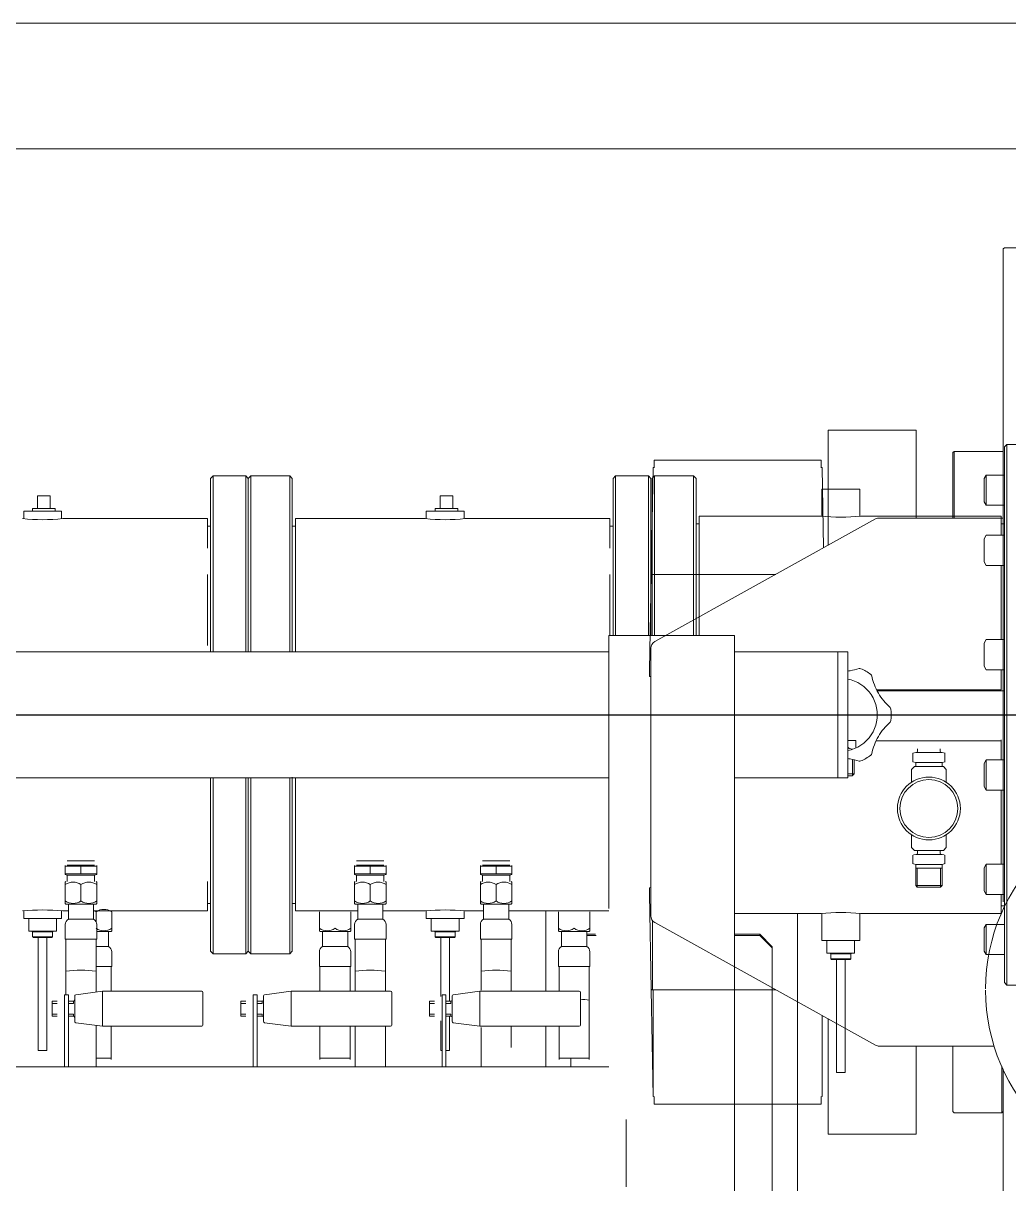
# Model space of a CAD drawing. Extents: x -681219 to -550379, y -242630 to -158199.
# Drawn here: x -643657 to -642873, y -217790 to -216867 of the extents above; entities that cross this region are included whole.
import ezdxf
from ezdxf.lldxf.tags import DXFTag

# ---------------------------------------------------------------- set-up
doc = ezdxf.new("R2010")
doc.units = 0
doc.header["$LTSCALE"] = 1000
doc.layers.get('0').update_dxf_attribs({"linetype": 'CONTINUOUS'})
doc.layers.add('center', color=253, linetype='CENTER2')
doc.layers.add('famsun', color=7, linetype='CONTINUOUS', lineweight=0)
tags = doc.linetypes.add('CENTER2', pattern=[28.575, 19.05, -3.175, 3.175, -3.175]).pattern_tags.tags
tags[10:11] = [DXFTag(74, 4), DXFTag(75, 0), DXFTag(340, '0'), DXFTag(46, 0.0), DXFTag(50, 0.0), DXFTag(44, 0.0), DXFTag(45, 0.0)]
tags[8:9] = [DXFTag(74, 4), DXFTag(75, 0), DXFTag(340, '0'), DXFTag(46, 0.0), DXFTag(50, 0.0), DXFTag(44, 0.0), DXFTag(45, 0.0)]
tags[6:7] = [DXFTag(74, 4), DXFTag(75, 0), DXFTag(340, '0'), DXFTag(46, 0.0), DXFTag(50, 0.0), DXFTag(44, 0.0), DXFTag(45, 0.0)]
tags[4:5] = [DXFTag(74, 4), DXFTag(75, 0), DXFTag(340, '0'), DXFTag(46, 0.0), DXFTag(50, 0.0), DXFTag(44, 0.0), DXFTag(45, 0.0)]

# ---------------------------------------------------------------- blocks, each defined once
blk = doc.blocks.new('*U45')
at = {"color": 0, "linetype": 'ByBlock', "lineweight": -2}
for p, q in [((1864.14, 153.9), (1864.14, 463.33)), ((1894.14, 185.39), (1894.14, 450.05)), ((1914.14, 439.26), (1914.14, 158)), ((1778.14, 375.4), (1778.14, 321.91)), ((1764.14, 280), (788.14, 280)), ((1331.64, 280), (1331.64, 225.93)), ((1334.64, 280), (1334.64, 225.93)), ((1356.64, 247.01), (1356.64, 280.06)), ((1481.64, 280), (1481.64, 225.93)), ((1484.64, 280), (1484.64, 225.93)), ((1562.64, 280.06), (1562.64, 247.69)), ((1586.64, 247.69), (1586.64, 280.06)), ((1631.64, 280), (1631.64, 225.93)), ((1634.64, 280), (1634.64, 225.93)), ((1662.64, 280.06), (1662.64, 248.61)), ((1714.14, 280), (1714.14, 247.71)), ((1734.14, 280), (1734.14, 273.09)), ((1945.14, 284.5), (1952.14, 284.5)), ((1945.14, 284.5), (1945.14, 194.5)), ((1952.14, 194.5), (1952.14, 284.5)), ((1356.64, 273.09), (1368.64, 273.09)), ((1368.64, 247.7), (1368.64, 274.1)), ((1534.64, 274.1), (1534.64, 247.7)), ((1534.64, 273.09), (1558.64, 273.09)), ((1558.64, 247.7), (1558.64, 274.1)), ((1724.64, 274.1), (1724.64, 247.7)), ((1724.64, 273.09), (1748.64, 273.09)), ((1748.64, 225.69), (1748.64, 274.1)), ((1310.64, 267), (1317.64, 267)), ((1310.64, 267), (1310.64, 177)), ((1317.64, 177), (1317.64, 267)), ((1630.64, 267), (1631.64, 267)), ((1630.64, 267), (1630.64, 243.38)), ((1634.64, 267), (1637.64, 267)), ((1637.64, 239.71), (1637.64, 267)), ((1686.64, 247.69), (1686.64, 264.63)), ((1339.64, 243.84), (1339.64, 223.59)), ((1361.64, 247.71), (1340.51, 244.83)), ((1361.64, 247.71), (1361.64, 219.71)), ((1440.64, 247.71), (1361.64, 247.71)), ((1441.64, 220.71), (1441.64, 246.71)), ((1489.64, 243.84), (1489.64, 223.59)), ((1511.64, 247.71), (1490.51, 244.83)), ((1511.64, 247.71), (1511.64, 219.71)), ((1590.64, 247.71), (1511.64, 247.71)), ((1591.64, 220.71), (1591.64, 246.71)), ((1639.64, 243.84), (1639.64, 223.59)), ((1661.64, 247.71), (1640.51, 244.83)), ((1661.64, 247.71), (1661.64, 219.71)), ((1740.64, 247.71), (1661.64, 247.71)), ((1741.64, 220.71), (1741.64, 246.71)), ((1321.64, 239.71), (1321.64, 227.71)), ((1325.64, 239.71), (1321.64, 239.71)), ((1321.64, 237.96), (1325.64, 237.96)), ((1338.64, 239.71), (1334.64, 239.71)), ((1334.64, 237.96), (1338.64, 237.96)), ((1338.64, 239.71), (1338.64, 237.96)), ((1471.64, 239.71), (1471.64, 227.71)), ((1475.64, 239.71), (1471.64, 239.71)), ((1471.64, 237.96), (1475.64, 237.96)), ((1488.64, 239.71), (1484.64, 239.71)), ((1484.64, 237.96), (1488.64, 237.96)), ((1488.64, 239.71), (1488.64, 237.96)), ((1621.64, 239.71), (1621.64, 227.71)), ((1625.64, 239.71), (1621.64, 239.71)), ((1621.64, 237.96), (1625.64, 237.96)), ((1638.64, 239.71), (1634.64, 239.71)), ((1634.64, 237.96), (1638.64, 237.96)), ((1638.64, 239.71), (1638.64, 237.96)), ((1321.64, 229.46), (1325.64, 229.46)), ((1321.64, 227.71), (1325.64, 227.71)), ((1331.64, 225.93), (1331.64, 222.71)), ((1331.64, 222.71), (1334.64, 222.71)), ((1332.64, 222.69), (1332.64, 202.39)), ((1334.64, 229.46), (1338.64, 229.46)), ((1334.64, 227.71), (1338.64, 227.71)), ((1334.64, 222.71), (1334.64, 225.93)), ((1338.64, 227.71), (1338.64, 229.46)), ((1340.51, 222.59), (1361.64, 219.71)), ((1471.64, 229.46), (1475.64, 229.46)), ((1471.64, 227.71), (1475.64, 227.71)), ((1481.64, 225.93), (1481.64, 222.71)), ((1481.64, 222.71), (1484.64, 222.71)), ((1484.64, 229.46), (1488.64, 229.46)), ((1484.64, 227.71), (1488.64, 227.71)), ((1484.64, 222.71), (1484.64, 225.93)), ((1488.64, 227.71), (1488.64, 229.46)), ((1490.51, 222.59), (1511.64, 219.71)), ((1621.64, 229.46), (1625.64, 229.46)), ((1621.64, 227.71), (1625.64, 227.71)), ((1630.64, 224.05), (1630.64, 177)), ((1631.64, 225.93), (1631.64, 222.71)), ((1631.64, 222.71), (1634.64, 222.71)), ((1634.64, 229.46), (1638.64, 229.46)), ((1634.64, 227.71), (1638.64, 227.71)), ((1634.64, 222.71), (1634.64, 225.93)), ((1637.64, 177), (1637.64, 227.71)), ((1638.64, 227.71), (1638.64, 229.46)), ((1640.51, 222.59), (1661.64, 219.71)), ((1748.64, 200.2), (1748.64, 227)), ((1356.64, 202.39), (1356.64, 220.37)), ((1361.64, 219.71), (1440.64, 219.71)), ((1368.64, 200.2), (1368.64, 219.71)), ((1511.64, 219.71), (1590.64, 219.71)), ((1534.64, 219.71), (1534.64, 200.2)), ((1558.64, 200.2), (1558.64, 219.71)), ((1562.64, 219.69), (1562.64, 202.39)), ((1586.64, 202.39), (1586.64, 219.69)), ((1661.64, 219.71), (1740.64, 219.71)), ((1662.64, 218.85), (1662.64, 202.39)), ((1686.64, 202.39), (1686.64, 219.69)), ((1714.14, 219.71), (1714.14, 156)), ((1724.64, 219.71), (1724.64, 200.2)), ((2080.64, 215), (2078.64, 213)), ((2078.64, 213), (2078.64, -213)), ((2080.64, -215), (2080.64, 215)), ((2111.64, 215), (2080.64, 215)), ((1332.64, 203.89), (1332.64, 178.5)), ((1356.64, 178.5), (1356.64, 203.89)), ((1562.64, 203.89), (1562.64, 178.5)), ((1586.64, 178.5), (1586.64, 203.89)), ((1662.64, 203.89), (1662.64, 178.5)), ((1686.64, 178.5), (1686.64, 203.89)), ((1356.64, 200.2), (1369.14, 200.2)), ((1369.14, 188.53), (1369.14, 200.2)), ((1534.14, 200.2), (1559.14, 200.2)), ((1534.14, 200.2), (1534.14, 188.53)), ((1559.14, 188.53), (1559.14, 200.2)), ((1724.14, 200.2), (1749.14, 200.2)), ((1724.14, 200.2), (1724.14, 188.53)), ((1749.14, 188.53), (1749.14, 200.2)), ((1940.76, 194.12), (1940.64, 194)), ((1940.64, 194), (1940.76, 194.12)), ((1940.67, 194), (1940.64, 194)), ((1940.81, 194.12), (1940.67, 194)), ((1940.67, 190), (1940.71, 194)), ((1940.71, 194), (1940.81, 194.12)), ((1940.78, 194), (1940.71, 194)), ((1941.14, 194.5), (1940.76, 194.12)), ((1940.94, 194.12), (1940.78, 194)), ((1940.86, 194), (1940.94, 194.12)), ((1940.98, 194), (1940.86, 194)), ((1941.15, 194.12), (1940.98, 194)), ((1941.09, 194), (1941.15, 194.12)), ((1941.26, 194), (1941.09, 194)), ((1956.14, 194.5), (1941.14, 194.5)), ((1941.45, 194.12), (1941.26, 194)), ((1941.41, 194), (1941.45, 194.12)), ((1941.62, 194), (1941.41, 194)), ((1941.82, 194.12), (1941.62, 194)), ((1941.81, 194), (1941.82, 194.12)), ((1942.06, 194), (1941.81, 194)), ((1942.27, 194.12), (1942.06, 194)), ((1942.28, 194), (1942.27, 194.12)), ((1942.58, 194), (1942.28, 194)), ((1942.79, 194.12), (1942.58, 194)), ((1942.82, 194), (1942.79, 194.12)), ((1943.16, 194), (1942.82, 194)), ((1943.37, 194.12), (1943.16, 194)), ((1943.43, 194), (1943.37, 194.12)), ((1943.79, 194), (1943.43, 194)), ((1944.01, 194.12), (1943.79, 194)), ((1944.09, 194), (1944.01, 194.12)), ((1944.49, 194), (1944.09, 194)), ((1944.7, 194.12), (1944.49, 194)), ((1944.81, 194), (1944.7, 194.12)), ((1945.22, 194), (1944.81, 194)), ((1945.44, 194.12), (1945.22, 194)), ((1945.56, 194), (1945.44, 194.12)), ((1946, 194), (1945.56, 194)), ((1946.21, 194.12), (1946, 194)), ((1946.35, 194), (1946.21, 194.12)), ((1946.8, 194), (1946.35, 194)), ((1947, 194.12), (1946.8, 194)), ((1947.16, 194), (1947, 194.12)), ((1947.63, 194), (1947.16, 194)), ((1947.82, 194.12), (1947.63, 194)), ((1947.99, 194), (1947.82, 194.12)), ((1948.46, 194), (1947.99, 194)), ((1948.64, 194.12), (1948.46, 194)), ((1948.83, 194), (1948.64, 194.12)), ((1949.3, 194), (1948.83, 194)), ((1949.46, 194.12), (1949.3, 194)), ((1949.67, 194), (1949.46, 194.12)), ((1950.13, 194), (1949.67, 194)), ((1950.28, 194.12), (1950.13, 194)), ((1950.49, 194), (1950.28, 194.12)), ((1950.94, 194), (1950.49, 194)), ((1951.07, 194.12), (1950.94, 194)), ((1951.29, 194), (1951.07, 194.12)), ((1951.73, 194), (1951.29, 194)), ((1951.84, 194.12), (1951.73, 194)), ((1952.07, 194), (1951.84, 194.12)), ((1952.48, 194), (1952.07, 194)), ((1952.58, 194.12), (1952.48, 194)), ((1952.8, 194), (1952.58, 194.12)), ((1953.2, 194), (1952.8, 194)), ((1953.27, 194.12), (1953.2, 194)), ((1953.5, 194), (1953.27, 194.12)), ((1953.86, 194), (1953.5, 194)), ((1953.91, 194.12), (1953.86, 194)), ((1954.13, 194), (1953.91, 194.12)), ((1954.46, 194), (1954.13, 194)), ((1954.49, 194.12), (1954.46, 194)), ((1954.71, 194), (1954.49, 194.12)), ((1955.01, 194), (1954.71, 194)), ((1955.01, 194.12), (1955.01, 194)), ((1955.22, 194), (1955.01, 194.12)), ((1955.48, 194), (1955.22, 194)), ((1955.46, 194.12), (1955.48, 194)), ((1955.66, 194), (1955.46, 194.12)), ((1955.87, 194), (1955.66, 194)), ((1955.84, 194.12), (1955.87, 194)), ((1956.02, 194), (1955.84, 194.12)), ((1956.19, 194), (1956.02, 194)), ((1956.13, 194.12), (1956.19, 194)), ((1956.31, 194), (1956.13, 194.12)), ((1956.52, 194.12), (1956.14, 194.5)), ((1956.43, 194), (1956.31, 194)), ((1956.35, 194.12), (1956.43, 194)), ((1956.5, 194), (1956.35, 194.12)), ((1956.47, 194.12), (1956.58, 194)), ((1956.61, 194), (1956.47, 194.12)), ((1956.58, 194), (1956.5, 194)), ((1956.52, 194.12), (1956.64, 194)), ((1956.58, 190), (1956.64, 194)), ((1956.64, 194), (1956.61, 194)), ((1449.64, 190), (1447.64, 188)), ((1447.64, 188), (1447.64, 50)), ((1449.64, 50), (1449.64, 190)), ((1475.64, 190), (1449.64, 190)), ((1475.64, 190), (1475.64, 50)), ((1477.64, 188), (1475.64, 190)), ((1479.64, 190), (1477.64, 188)), ((1477.64, 188), (1477.64, 50)), ((1477.64, 50), (1477.64, 188)), ((1479.64, 50), (1479.64, 190)), ((1510.64, 190), (1479.64, 190)), ((1510.64, 190), (1510.64, 50)), ((1512.64, 188), (1510.64, 190)), ((1512.64, 49.5), (1512.64, 188)), ((1884.14, 175.44), (1894.14, 185.39)), ((1894.14, 185.39), (1894.14, 184.39)), ((1937.64, 189.5), (1959.64, 189.5)), ((1937.64, 189.5), (1937.64, 179.5)), ((1940.64, 190), (1940.14, 189.5)), ((1940.64, 190), (1940.67, 190)), ((1940.64, 190), (1940.64, 190)), ((1940.67, 190), (1940.71, 190)), ((1940.71, 190), (1940.78, 190)), ((1940.78, 190), (1940.86, 190)), ((1940.86, 190), (1940.98, 190)), ((1940.98, 190), (1941.09, 190)), ((1941.09, 190), (1941.26, 190)), ((1941.26, 190), (1941.41, 190)), ((1941.41, 190), (1941.62, 190)), ((1941.62, 190), (1941.81, 190)), ((1941.81, 190), (1942.06, 190)), ((1942.06, 190), (1942.28, 190)), ((1942.28, 190), (1942.58, 190)), ((1942.58, 190), (1942.82, 190)), ((1942.82, 190), (1943.16, 190)), ((1943.16, 190), (1943.43, 190)), ((1943.43, 190), (1943.79, 190)), ((1943.79, 190), (1944.09, 190)), ((1944.09, 190), (1944.49, 190)), ((1944.49, 190), (1944.81, 190)), ((1944.81, 190), (1945.22, 190)), ((1945.22, 190), (1945.56, 190)), ((1945.56, 190), (1946, 190)), ((1946, 190), (1946.35, 190)), ((1946.35, 190), (1946.8, 190)), ((1946.8, 190), (1947.16, 190)), ((1947.16, 190), (1947.63, 190)), ((1947.63, 190), (1947.99, 190)), ((1947.99, 190), (1948.46, 190)), ((1948.46, 190), (1948.83, 190)), ((1948.83, 190), (1949.3, 190)), ((1949.3, 190), (1949.67, 190)), ((1949.67, 190), (1950.13, 190)), ((1950.13, 190), (1950.49, 190)), ((1950.49, 190), (1950.94, 190)), ((1950.94, 190), (1951.29, 190)), ((1951.29, 190), (1951.73, 190)), ((1951.73, 190), (1952.07, 190)), ((1952.07, 190), (1952.48, 190)), ((1952.48, 190), (1952.8, 190)), ((1952.8, 190), (1953.2, 190)), ((1953.2, 190), (1953.5, 190)), ((1953.5, 190), (1953.86, 190)), ((1953.86, 190), (1954.13, 190)), ((1954.13, 190), (1954.46, 190)), ((1954.46, 190), (1954.71, 190)), ((1954.71, 190), (1955.01, 190)), ((1955.01, 190), (1955.22, 190)), ((1955.22, 190), (1955.48, 190)), ((1955.48, 190), (1955.66, 190)), ((1955.66, 190), (1955.87, 190)), ((1955.87, 190), (1956.02, 190)), ((1956.02, 190), (1956.19, 190)), ((1956.19, 190), (1956.31, 190)), ((1956.31, 190), (1956.43, 190)), ((1956.43, 190), (1956.5, 190)), ((1956.5, 190), (1956.58, 190)), ((1956.58, 190), (1956.61, 190)), ((1956.61, 190), (1956.64, 190)), ((1956.64, 190), (1956.64, 190)), ((1957.14, 189.5), (1956.64, 190)), ((1959.64, 179.5), (1959.64, 189.5)), ((2064.24, 190.7), (2062.64, 187.93)), ((2062.64, 187.93), (2062.64, 169.47)), ((2064.24, 190.7), (2064.24, 166.7)), ((2078.64, 190.7), (2064.24, 190.7)), ((1306.26, 176.62), (1306.14, 176.5)), ((1306.14, 176.5), (1306.26, 176.62)), ((1306.17, 176.5), (1306.14, 176.5)), ((1306.31, 176.62), (1306.17, 176.5)), ((1306.21, 172.5), (1306.17, 176.5)), ((1306.21, 176.5), (1306.31, 176.62)), ((1306.28, 176.5), (1306.21, 176.5)), ((1306.64, 177), (1306.26, 176.62)), ((1306.44, 176.62), (1306.28, 176.5)), ((1306.36, 176.5), (1306.44, 176.62)), ((1306.48, 176.5), (1306.36, 176.5)), ((1306.65, 176.62), (1306.48, 176.5)), ((1306.59, 176.5), (1306.65, 176.62)), ((1306.76, 176.5), (1306.59, 176.5)), ((1321.64, 177), (1306.64, 177)), ((1306.95, 176.62), (1306.76, 176.5)), ((1306.91, 176.5), (1306.95, 176.62)), ((1307.12, 176.5), (1306.91, 176.5)), ((1307.32, 176.62), (1307.12, 176.5)), ((1307.31, 176.5), (1307.32, 176.62)), ((1307.56, 176.5), (1307.31, 176.5)), ((1307.77, 176.62), (1307.56, 176.5)), ((1307.78, 176.5), (1307.77, 176.62)), ((1308.08, 176.5), (1307.78, 176.5)), ((1308.29, 176.62), (1308.08, 176.5)), ((1308.32, 176.5), (1308.29, 176.62)), ((1308.66, 176.5), (1308.32, 176.5)), ((1308.87, 176.62), (1308.66, 176.5)), ((1308.93, 176.5), (1308.87, 176.62)), ((1309.29, 176.5), (1308.93, 176.5)), ((1309.51, 176.62), (1309.29, 176.5)), ((1309.59, 176.5), (1309.51, 176.62)), ((1309.99, 176.5), (1309.59, 176.5)), ((1310.2, 176.62), (1309.99, 176.5)), ((1310.31, 176.5), (1310.2, 176.62)), ((1310.72, 176.5), (1310.31, 176.5)), ((1310.94, 176.62), (1310.72, 176.5)), ((1311.06, 176.5), (1310.94, 176.62)), ((1311.5, 176.5), (1311.06, 176.5)), ((1311.71, 176.62), (1311.5, 176.5)), ((1311.85, 176.5), (1311.71, 176.62)), ((1312.3, 176.5), (1311.85, 176.5)), ((1312.5, 176.62), (1312.3, 176.5)), ((1312.66, 176.5), (1312.5, 176.62)), ((1313.13, 176.5), (1312.66, 176.5)), ((1313.32, 176.62), (1313.13, 176.5)), ((1313.49, 176.5), (1313.32, 176.62)), ((1313.96, 176.5), (1313.49, 176.5)), ((1314.14, 176.62), (1313.96, 176.5)), ((1314.33, 176.5), (1314.14, 176.62)), ((1314.8, 176.5), (1314.33, 176.5)), ((1314.96, 176.62), (1314.8, 176.5)), ((1315.17, 176.5), (1314.96, 176.62)), ((1315.63, 176.5), (1315.17, 176.5)), ((1315.78, 176.62), (1315.63, 176.5)), ((1315.99, 176.5), (1315.78, 176.62)), ((1316.44, 176.5), (1315.99, 176.5)), ((1316.57, 176.62), (1316.44, 176.5)), ((1316.79, 176.5), (1316.57, 176.62)), ((1317.23, 176.5), (1316.79, 176.5)), ((1317.34, 176.62), (1317.23, 176.5)), ((1317.57, 176.5), (1317.34, 176.62)), ((1317.98, 176.5), (1317.57, 176.5)), ((1318.08, 176.62), (1317.98, 176.5)), ((1318.3, 176.5), (1318.08, 176.62)), ((1318.7, 176.5), (1318.3, 176.5)), ((1318.77, 176.62), (1318.7, 176.5)), ((1319, 176.5), (1318.77, 176.62)), ((1319.36, 176.5), (1319, 176.5)), ((1319.41, 176.62), (1319.36, 176.5)), ((1319.63, 176.5), (1319.41, 176.62)), ((1319.96, 176.5), (1319.63, 176.5)), ((1319.99, 176.62), (1319.96, 176.5)), ((1320.21, 176.5), (1319.99, 176.62)), ((1320.51, 176.5), (1320.21, 176.5)), ((1320.51, 176.62), (1320.51, 176.5)), ((1320.72, 176.5), (1320.51, 176.62)), ((1320.98, 176.5), (1320.72, 176.5)), ((1320.96, 176.62), (1320.98, 176.5)), ((1321.16, 176.5), (1320.96, 176.62)), ((1321.37, 176.5), (1321.16, 176.5)), ((1321.34, 176.62), (1321.37, 176.5)), ((1321.52, 176.5), (1321.34, 176.62)), ((1321.69, 176.5), (1321.52, 176.5)), ((1321.63, 176.62), (1321.69, 176.5)), ((1321.81, 176.5), (1321.63, 176.62)), ((1322.02, 176.62), (1321.64, 177)), ((1321.93, 176.5), (1321.81, 176.5)), ((1321.85, 176.62), (1321.93, 176.5)), ((1322, 176.5), (1321.85, 176.62)), ((1321.97, 176.62), (1322.08, 176.5)), ((1322.11, 176.5), (1321.97, 176.62)), ((1322.08, 176.5), (1322, 176.5)), ((1322.02, 176.62), (1322.14, 176.5)), ((1322.14, 172.5), (1322.08, 176.5)), ((1322.14, 176.5), (1322.11, 176.5)), ((1332.14, 178.5), (1357.14, 178.5)), ((1332.14, 178.5), (1332.14, 166.83)), ((1356.64, 184.2), (1366.64, 184.2)), ((1357.14, 166.83), (1357.14, 178.5)), ((1366.64, 172.2), (1366.64, 184.2)), ((1536.64, 184.2), (1556.64, 184.2)), ((1536.64, 184.2), (1536.64, 172.2)), ((1556.64, 172.2), (1556.64, 184.2)), ((1562.14, 178.5), (1587.14, 178.5)), ((1562.14, 178.5), (1562.14, 166.83)), ((1587.14, 166.83), (1587.14, 178.5)), ((1626.26, 176.62), (1626.14, 176.5)), ((1626.14, 176.5), (1626.26, 176.62)), ((1626.17, 176.5), (1626.14, 176.5)), ((1626.14, 176.5), (1626.19, 172.5)), ((1626.31, 176.62), (1626.17, 176.5)), ((1626.21, 176.5), (1626.31, 176.62)), ((1626.28, 176.5), (1626.21, 176.5)), ((1626.64, 177), (1626.26, 176.62)), ((1626.44, 176.62), (1626.28, 176.5)), ((1626.36, 176.5), (1626.44, 176.62)), ((1626.48, 176.5), (1626.36, 176.5)), ((1626.65, 176.62), (1626.48, 176.5)), ((1626.59, 176.5), (1626.65, 176.62)), ((1626.76, 176.5), (1626.59, 176.5)), ((1641.64, 177), (1626.64, 177)), ((1626.95, 176.62), (1626.76, 176.5)), ((1626.91, 176.5), (1626.95, 176.62)), ((1627.12, 176.5), (1626.91, 176.5)), ((1627.32, 176.62), (1627.12, 176.5)), ((1627.31, 176.5), (1627.32, 176.62)), ((1627.56, 176.5), (1627.31, 176.5)), ((1627.77, 176.62), (1627.56, 176.5)), ((1627.78, 176.5), (1627.77, 176.62)), ((1628.08, 176.5), (1627.78, 176.5)), ((1628.29, 176.62), (1628.08, 176.5)), ((1628.32, 176.5), (1628.29, 176.62)), ((1628.66, 176.5), (1628.32, 176.5)), ((1628.87, 176.62), (1628.66, 176.5)), ((1628.93, 176.5), (1628.87, 176.62)), ((1629.29, 176.5), (1628.93, 176.5)), ((1629.51, 176.62), (1629.29, 176.5)), ((1629.59, 176.5), (1629.51, 176.62)), ((1629.99, 176.5), (1629.59, 176.5)), ((1630.2, 176.62), (1629.99, 176.5)), ((1630.31, 176.5), (1630.2, 176.62)), ((1630.72, 176.5), (1630.31, 176.5)), ((1630.94, 176.62), (1630.72, 176.5)), ((1631.06, 176.5), (1630.94, 176.62)), ((1631.5, 176.5), (1631.06, 176.5)), ((1631.71, 176.62), (1631.5, 176.5)), ((1631.85, 176.5), (1631.71, 176.62)), ((1632.3, 176.5), (1631.85, 176.5)), ((1632.5, 176.62), (1632.3, 176.5)), ((1632.66, 176.5), (1632.5, 176.62)), ((1633.13, 176.5), (1632.66, 176.5)), ((1633.32, 176.62), (1633.13, 176.5)), ((1633.49, 176.5), (1633.32, 176.62)), ((1633.96, 176.5), (1633.49, 176.5)), ((1634.14, 176.62), (1633.96, 176.5)), ((1634.33, 176.5), (1634.14, 176.62)), ((1634.8, 176.5), (1634.33, 176.5)), ((1634.96, 176.62), (1634.8, 176.5)), ((1635.17, 176.5), (1634.96, 176.62)), ((1635.63, 176.5), (1635.17, 176.5)), ((1635.78, 176.62), (1635.63, 176.5)), ((1635.99, 176.5), (1635.78, 176.62)), ((1636.44, 176.5), (1635.99, 176.5)), ((1636.57, 176.62), (1636.44, 176.5)), ((1636.79, 176.5), (1636.57, 176.62)), ((1637.23, 176.5), (1636.79, 176.5)), ((1637.34, 176.62), (1637.23, 176.5)), ((1637.57, 176.5), (1637.34, 176.62)), ((1637.98, 176.5), (1637.57, 176.5)), ((1638.08, 176.62), (1637.98, 176.5)), ((1638.3, 176.5), (1638.08, 176.62)), ((1638.7, 176.5), (1638.3, 176.5)), ((1638.77, 176.62), (1638.7, 176.5)), ((1639, 176.5), (1638.77, 176.62)), ((1639.36, 176.5), (1639, 176.5)), ((1639.41, 176.62), (1639.36, 176.5)), ((1639.63, 176.5), (1639.41, 176.62)), ((1639.96, 176.5), (1639.63, 176.5)), ((1639.99, 176.62), (1639.96, 176.5)), ((1640.21, 176.5), (1639.99, 176.62)), ((1640.51, 176.5), (1640.21, 176.5)), ((1640.51, 176.62), (1640.51, 176.5)), ((1640.72, 176.5), (1640.51, 176.62)), ((1640.98, 176.5), (1640.72, 176.5)), ((1640.96, 176.62), (1640.98, 176.5)), ((1641.16, 176.5), (1640.96, 176.62)), ((1641.37, 176.5), (1641.16, 176.5)), ((1641.34, 176.62), (1641.37, 176.5)), ((1641.52, 176.5), (1641.34, 176.62)), ((1641.69, 176.5), (1641.52, 176.5)), ((1641.63, 176.62), (1641.69, 176.5)), ((1641.81, 176.5), (1641.63, 176.62)), ((1642.02, 176.62), (1641.64, 177)), ((1641.93, 176.5), (1641.81, 176.5)), ((1641.85, 176.62), (1641.93, 176.5)), ((1642, 176.5), (1641.85, 176.62)), ((1641.97, 176.62), (1642.08, 176.5)), ((1642.11, 176.5), (1641.97, 176.62)), ((1642.08, 176.5), (1642, 176.5)), ((1642.02, 176.62), (1642.14, 176.5)), ((1642.04, 172.5), (1642.04, 176.5)), ((1642.14, 176.5), (1642.11, 176.5)), ((1662.14, 178.5), (1687.14, 178.5)), ((1662.14, 178.5), (1662.14, 166.83)), ((1687.14, 166.83), (1687.14, 178.5)), ((1726.64, 184.2), (1746.64, 184.2)), ((1726.64, 184.2), (1726.64, 172.2)), ((1746.64, 172.2), (1746.64, 184.2)), ((1746.64, 175.44), (1754.07, 175.44)), ((1864.14, 175.44), (1884.14, 175.44)), ((1894.14, 184.39), (1884.14, 174.44)), ((1884.14, 174.44), (1884.14, 175.44)), ((1933.64, 179.5), (1963.64, 179.5)), ((1933.64, 179.5), (1933.64, 157.9)), ((1963.64, 157.9), (1963.64, 179.5)), ((1303.14, 172), (1325.14, 172)), ((1303.14, 172), (1303.14, 162)), ((1306.14, 172.5), (1305.64, 172)), ((1306.14, 172.5), (1306.17, 172.5)), ((1306.14, 172.5), (1306.14, 172.5)), ((1306.17, 172.5), (1306.21, 172.5)), ((1306.21, 172.5), (1306.28, 172.5)), ((1306.28, 172.5), (1306.36, 172.5)), ((1306.36, 172.5), (1306.48, 172.5)), ((1306.48, 172.5), (1306.59, 172.5)), ((1306.59, 172.5), (1306.76, 172.5)), ((1306.76, 172.5), (1306.91, 172.5)), ((1306.91, 172.5), (1307.12, 172.5)), ((1307.12, 172.5), (1307.31, 172.5)), ((1307.31, 172.5), (1307.56, 172.5)), ((1307.56, 172.5), (1307.78, 172.5)), ((1307.78, 172.5), (1308.08, 172.5)), ((1308.08, 172.5), (1308.32, 172.5)), ((1308.32, 172.5), (1308.66, 172.5)), ((1308.66, 172.5), (1308.93, 172.5)), ((1308.93, 172.5), (1309.29, 172.5)), ((1309.29, 172.5), (1309.59, 172.5)), ((1309.59, 172.5), (1309.99, 172.5)), ((1309.99, 172.5), (1310.31, 172.5)), ((1310.31, 172.5), (1310.72, 172.5)), ((1310.72, 172.5), (1311.06, 172.5)), ((1311.06, 172.5), (1311.5, 172.5)), ((1311.5, 172.5), (1311.85, 172.5)), ((1311.85, 172.5), (1312.3, 172.5)), ((1312.3, 172.5), (1312.66, 172.5)), ((1312.66, 172.5), (1313.13, 172.5)), ((1313.13, 172.5), (1313.49, 172.5)), ((1313.49, 172.5), (1313.96, 172.5)), ((1313.96, 172.5), (1314.33, 172.5)), ((1314.33, 172.5), (1314.8, 172.5)), ((1314.8, 172.5), (1315.17, 172.5)), ((1315.17, 172.5), (1315.63, 172.5)), ((1315.63, 172.5), (1315.99, 172.5)), ((1315.99, 172.5), (1316.44, 172.5)), ((1316.44, 172.5), (1316.79, 172.5)), ((1316.79, 172.5), (1317.23, 172.5)), ((1317.23, 172.5), (1317.57, 172.5)), ((1317.57, 172.5), (1317.98, 172.5)), ((1317.98, 172.5), (1318.3, 172.5)), ((1318.3, 172.5), (1318.7, 172.5)), ((1318.7, 172.5), (1319, 172.5)), ((1319, 172.5), (1319.36, 172.5)), ((1319.36, 172.5), (1319.63, 172.5)), ((1319.63, 172.5), (1319.96, 172.5)), ((1319.96, 172.5), (1320.21, 172.5)), ((1320.21, 172.5), (1320.51, 172.5)), ((1320.51, 172.5), (1320.72, 172.5)), ((1320.72, 172.5), (1320.98, 172.5)), ((1320.98, 172.5), (1321.16, 172.5)), ((1321.16, 172.5), (1321.37, 172.5)), ((1321.37, 172.5), (1321.52, 172.5)), ((1321.52, 172.5), (1321.69, 172.5)), ((1321.69, 172.5), (1321.81, 172.5)), ((1321.81, 172.5), (1321.93, 172.5)), ((1321.93, 172.5), (1322, 172.5)), ((1322, 172.5), (1322.08, 172.5)), ((1322.08, 172.5), (1322.11, 172.5)), ((1322.11, 172.5), (1322.14, 172.5)), ((1322.14, 172.5), (1322.14, 172.5)), ((1322.64, 172), (1322.14, 172.5)), ((1325.14, 162), (1325.14, 172)), ((1357.14, 172.2), (1368.64, 172.2)), ((1369.14, 171.7), (1368.64, 172.2)), ((1369.14, 169.77), (1369.14, 171.7)), ((1369.14, 169.77), (1369.14, 156.63)), ((1534.64, 172.2), (1534.14, 171.7)), ((1534.14, 169.77), (1534.14, 171.7)), ((1534.14, 156.63), (1534.14, 169.77)), ((1534.64, 172.2), (1558.64, 172.2)), ((1559.14, 171.7), (1558.64, 172.2)), ((1559.14, 169.77), (1559.14, 171.7)), ((1559.14, 169.77), (1559.14, 156.63)), ((1623.14, 172), (1645.14, 172)), ((1623.14, 172), (1623.14, 162)), ((1626.14, 172.5), (1625.64, 172)), ((1626.14, 172.5), (1626.17, 172.5)), ((1626.14, 172.5), (1626.14, 172.5)), ((1626.17, 172.5), (1626.21, 172.5)), ((1626.21, 172.5), (1626.28, 172.5)), ((1626.28, 172.5), (1626.36, 172.5)), ((1626.36, 172.5), (1626.48, 172.5)), ((1626.48, 172.5), (1626.59, 172.5)), ((1626.59, 172.5), (1626.76, 172.5)), ((1626.76, 172.5), (1626.91, 172.5)), ((1626.91, 172.5), (1627.12, 172.5)), ((1627.12, 172.5), (1627.31, 172.5)), ((1627.31, 172.5), (1627.56, 172.5)), ((1627.56, 172.5), (1627.78, 172.5)), ((1627.78, 172.5), (1628.08, 172.5)), ((1628.08, 172.5), (1628.32, 172.5)), ((1628.32, 172.5), (1628.66, 172.5)), ((1628.66, 172.5), (1628.93, 172.5)), ((1628.93, 172.5), (1629.29, 172.5)), ((1629.29, 172.5), (1629.59, 172.5)), ((1629.59, 172.5), (1629.99, 172.5)), ((1629.99, 172.5), (1630.31, 172.5)), ((1630.31, 172.5), (1630.72, 172.5)), ((1630.72, 172.5), (1631.06, 172.5)), ((1631.06, 172.5), (1631.5, 172.5)), ((1631.5, 172.5), (1631.85, 172.5)), ((1631.85, 172.5), (1632.3, 172.5)), ((1632.3, 172.5), (1632.66, 172.5)), ((1632.66, 172.5), (1633.13, 172.5)), ((1633.13, 172.5), (1633.49, 172.5)), ((1633.49, 172.5), (1633.96, 172.5)), ((1633.96, 172.5), (1634.33, 172.5)), ((1634.33, 172.5), (1634.8, 172.5)), ((1634.8, 172.5), (1635.17, 172.5)), ((1635.17, 172.5), (1635.63, 172.5)), ((1635.63, 172.5), (1635.99, 172.5)), ((1635.99, 172.5), (1636.44, 172.5)), ((1636.44, 172.5), (1636.79, 172.5)), ((1636.79, 172.5), (1637.23, 172.5)), ((1637.23, 172.5), (1637.57, 172.5)), ((1637.57, 172.5), (1637.98, 172.5)), ((1637.98, 172.5), (1638.3, 172.5)), ((1638.3, 172.5), (1638.7, 172.5)), ((1638.7, 172.5), (1639, 172.5)), ((1639, 172.5), (1639.36, 172.5)), ((1639.36, 172.5), (1639.63, 172.5)), ((1639.63, 172.5), (1639.96, 172.5)), ((1639.96, 172.5), (1640.21, 172.5)), ((1640.21, 172.5), (1640.51, 172.5)), ((1640.51, 172.5), (1640.72, 172.5)), ((1640.72, 172.5), (1640.98, 172.5)), ((1640.98, 172.5), (1641.16, 172.5)), ((1641.16, 172.5), (1641.37, 172.5)), ((1641.37, 172.5), (1641.52, 172.5)), ((1641.52, 172.5), (1641.69, 172.5)), ((1641.69, 172.5), (1641.81, 172.5)), ((1641.81, 172.5), (1641.93, 172.5)), ((1641.93, 172.5), (1642, 172.5)), ((1642, 172.5), (1642.08, 172.5)), ((1642.08, 172.5), (1642.11, 172.5)), ((1642.11, 172.5), (1642.14, 172.5)), ((1642.14, 172.5), (1642.14, 172.5)), ((1642.64, 172), (1642.14, 172.5)), ((1645.14, 162), (1645.14, 172)), ((1724.64, 172.2), (1724.14, 171.7)), ((1724.14, 169.77), (1724.14, 171.7)), ((1724.14, 156.63), (1724.14, 169.77)), ((1724.64, 172.2), (1748.64, 172.2)), ((1746.64, 174.44), (1753.64, 174.44)), ((1749.14, 171.7), (1748.64, 172.2)), ((1749.14, 169.77), (1749.14, 171.7)), ((1749.14, 169.77), (1749.14, 156.63)), ((1864.14, 174.44), (1884.14, 174.44)), ((2062.64, 169.47), (2064.24, 166.7)), ((2064.24, 166.7), (2078.64, 166.7)), ((1299.14, 162), (1329.14, 162)), ((1299.14, 162), (1299.14, 155.9)), ((1329.14, 155.9), (1329.14, 162)), ((1334.64, 162.5), (1354.64, 162.5)), ((1334.64, 162.5), (1334.64, 150.5)), ((1354.64, 150.5), (1354.64, 162.5)), ((1356.64, 164.65), (1356.64, 156.63)), ((1564.64, 162.5), (1584.64, 162.5)), ((1564.64, 162.5), (1564.64, 150.5)), ((1584.64, 150.5), (1584.64, 162.5)), ((1619.14, 162), (1649.14, 162)), ((1619.14, 162), (1619.14, 155.9)), ((1649.14, 155.9), (1649.14, 162)), ((1664.64, 162.5), (1684.64, 162.5)), ((1664.64, 162.5), (1664.64, 150.5)), ((1684.64, 150.5), (1684.64, 162.5)), ((1932.84, 158), (1864.14, 158)), ((2076.14, 158), (1964.63, 158)), ((2076.14, 142.81), (2076.14, 158)), ((1334.64, 156), (1330.13, 156)), ((1332.64, 150.5), (1332.14, 150)), ((1332.14, 148.07), (1332.14, 150)), ((1332.14, 134.93), (1332.14, 148.07)), ((1356.64, 150.5), (1332.64, 150.5)), ((1344.64, 134.93), (1344.64, 148.07)), ((1445.14, 156), (1354.64, 156)), ((1357.14, 150), (1356.64, 150.5)), ((1357.14, 148.07), (1357.14, 149.97)), ((1357.14, 134.93), (1357.14, 148.07)), ((1445.14, 132.48), (1445.14, 156)), ((1447.64, 150), (1445.14, 150)), ((1515.14, 150), (1512.64, 150)), ((1515.14, 50), (1515.14, 156)), ((1564.64, 156), (1515.14, 156)), ((1562.64, 150.5), (1562.14, 150)), ((1562.14, 148.07), (1562.14, 150)), ((1562.14, 134.93), (1562.14, 148.07)), ((1586.64, 150.5), (1562.64, 150.5)), ((1574.64, 134.93), (1574.64, 148.07)), ((1618.34, 156), (1584.64, 156)), ((1587.14, 150), (1586.64, 150.5)), ((1587.14, 148.07), (1587.14, 149.97)), ((1587.14, 134.93), (1587.14, 148.07)), ((1664.64, 156), (1650.13, 156)), ((1662.64, 150.5), (1662.14, 150)), ((1662.14, 148.07), (1662.14, 150)), ((1662.14, 134.93), (1662.14, 148.07)), ((1686.64, 150.5), (1662.64, 150.5)), ((1674.64, 134.93), (1674.64, 148.07)), ((1764.14, 156), (1684.64, 156)), ((1687.14, 150), (1686.64, 150.5)), ((1687.14, 148.07), (1687.14, 149.97)), ((1687.14, 134.93), (1687.14, 148.07)), ((1764.14, 140.57), (1764.14, 153.9)), ((1864.14, 140.57), (1864.14, 153.9)), ((2078.64, 152), (2076.14, 152)), ((1764.14, -0.86), (1764.14, 140.57)), ((1864.14, -0.86), (1864.14, 140.57)), ((2064.24, 142.81), (2062.64, 140.04)), ((2062.64, 140.04), (2062.64, 121.59)), ((2064.24, 142.81), (2064.24, 118.81)), ((2078.64, 142.81), (2064.24, 142.81)), ((1332.14, 134.93), (1332.14, 133.03)), ((1332.14, 133), (1332.64, 132.5)), ((1333.79, 132.5), (1333.79, 127.5)), ((1355.49, 127.5), (1355.49, 132.5)), ((1356.64, 132.5), (1357.14, 133)), ((1357.14, 134.93), (1357.14, 133)), ((1562.14, 134.93), (1562.14, 133.03)), ((1562.14, 133), (1562.64, 132.5)), ((1563.79, 132.5), (1563.79, 127.5)), ((1585.49, 127.5), (1585.49, 132.5)), ((1586.64, 132.5), (1587.14, 133)), ((1587.14, 134.93), (1587.14, 133)), ((1662.14, 134.93), (1662.14, 133.03)), ((1662.14, 133), (1662.64, 132.5)), ((1663.79, 132.5), (1663.79, 127.5)), ((1685.49, 127.5), (1685.49, 132.5)), ((1686.64, 132.5), (1687.14, 133)), ((1687.14, 134.93), (1687.14, 133)), ((2009.36, 137), (2008.16, 135.8)), ((2008.16, 135.8), (2029.12, 135.8)), ((2008.16, 135.8), (2008.16, 122)), ((2009.33, 136.96), (2009.33, 122)), ((2027.92, 137), (2009.36, 137)), ((2029.12, 135.8), (2027.92, 137)), ((2027.96, 136.96), (2027.96, 122)), ((2029.12, 122), (2029.12, 135.8)), ((1333.79, 127.5), (1332.14, 127.06)), ((1332.14, 127.06), (1332.14, 126.54)), ((1332.14, 120.46), (1332.14, 126.54)), ((1344.64, 126.54), (1332.14, 126.54)), ((1332.14, 120.46), (1344.64, 120.46)), ((1332.14, 120.46), (1332.14, 119.94)), ((1333.79, 127.5), (1355.49, 127.5)), ((1344.64, 120.46), (1344.64, 126.54)), ((1357.14, 126.54), (1344.64, 126.54)), ((1344.64, 120.46), (1357.14, 120.46)), ((1357.14, 127.06), (1355.49, 127.5)), ((1357.14, 126.54), (1357.14, 127.06)), ((1357.14, 120.46), (1357.14, 126.54)), ((1357.14, 120.46), (1357.14, 119.94)), ((1563.79, 127.5), (1562.14, 127.06)), ((1562.14, 127.06), (1562.14, 126.54)), ((1562.14, 120.46), (1562.14, 126.54)), ((1574.64, 126.54), (1562.14, 126.54)), ((1562.14, 120.46), (1574.64, 120.46)), ((1562.14, 120.46), (1562.14, 119.94)), ((1563.79, 127.5), (1585.49, 127.5)), ((1574.64, 120.46), (1574.64, 126.54)), ((1587.14, 126.54), (1574.64, 126.54)), ((1574.64, 120.46), (1587.14, 120.46)), ((1587.14, 127.06), (1585.49, 127.5)), ((1587.14, 126.54), (1587.14, 127.06)), ((1587.14, 120.46), (1587.14, 126.54)), ((1587.14, 120.46), (1587.14, 119.94)), ((1663.79, 127.5), (1662.14, 127.06)), ((1662.14, 127.06), (1662.14, 126.54)), ((1662.14, 120.46), (1662.14, 126.54)), ((1674.64, 126.54), (1662.14, 126.54)), ((1662.14, 120.46), (1674.64, 120.46)), ((1662.14, 120.46), (1662.14, 119.94)), ((1663.79, 127.5), (1685.49, 127.5)), ((1674.64, 120.46), (1674.64, 126.54)), ((1687.14, 126.54), (1674.64, 126.54)), ((1674.64, 120.46), (1687.14, 120.46)), ((1687.14, 127.06), (1685.49, 127.5)), ((1687.14, 126.54), (1687.14, 127.06)), ((1687.14, 120.46), (1687.14, 126.54)), ((1687.14, 120.46), (1687.14, 119.94)), ((2008.16, 122), (2008.16, 119)), ((2008.16, 122), (2029.12, 122)), ((2029.12, 119), (2029.12, 122)), ((2062.64, 121.59), (2064.24, 118.81)), ((1333.79, 119.5), (1355.49, 119.5)), ((1355.49, 116.2), (1333.79, 116.2)), ((1563.79, 119.5), (1585.49, 119.5)), ((1585.49, 116.2), (1563.79, 116.2)), ((1663.79, 119.5), (1685.49, 119.5)), ((1685.49, 116.2), (1663.79, 116.2)), ((2005.97, 118.4), (2005.97, 111.6)), ((2005.97, 118.4), (2005.97, 118.4)), ((2005.97, 111.6), (2005.97, 118.4)), ((2005.97, 111.6), (2005.97, 111.6)), ((2008.16, 119), (2006.38, 118.52)), ((2006.38, 111.48), (2008.16, 111)), ((2029.12, 119), (2008.16, 119)), ((2029.12, 111), (2008.16, 111)), ((2030.9, 118.52), (2029.12, 119)), ((2029.12, 111), (2030.9, 111.48)), ((2031.31, 118.4), (2031.31, 111.6)), ((2031.31, 111.6), (2031.31, 111.6)), ((2064.24, 118.81), (2078.64, 118.81)), ((2076.14, 59.88), (2076.14, 118.81)), ((2007.14, 108), (2004.78, 105.64)), ((2004.78, 105.64), (2004.78, 95.31)), ((2030.14, 108), (2007.14, 108)), ((2009.64, 110), (2009.64, 108)), ((2027.64, 108), (2027.64, 110)), ((2032.5, 105.64), (2030.14, 108)), ((2032.5, 105.64), (2032.5, 95.31)), ((2064.24, 59.88), (2062.64, 57.11)), ((2062.64, 57.11), (2062.64, 38.65)), ((2064.24, 59.88), (2064.24, 35.88)), ((2078.64, 59.88), (2064.24, 59.88)), ((764.14, 50), (1764.14, 50)), ((1864.14, 50), (1946.14, 50)), ((1946.14, -50), (1946.14, 50)), ((1946.14, -50), (1946.14, 50)), ((1946.14, 50), (1954.14, 50)), ((1954.14, -50), (1954.14, 50)), ((1954.14, 48.5), (1957.62, 48.5)), ((1954.14, 47), (1959.12, 47)), ((1959.12, 47), (1957.62, 48.5)), ((1957.96, 48.16), (1957.96, 35.69)), ((1959.12, 35.69), (1959.12, 47)), ((2004.78, 53.69), (2004.78, 43.36)), ((2032.5, 53.69), (2032.5, 43.36)), ((2004.78, 43.36), (2007.14, 41)), ((2008.16, 38), (2005.82, 37.37)), ((2005.94, 30.6), (2005.94, 37.4)), ((2005.94, 37.4), (2005.94, 30.6)), ((2005.94, 37.4), (2005.94, 37.4)), ((2007.14, 41), (2030.14, 41)), ((2008.16, 41), (2008.16, 38)), ((2029.12, 38), (2008.16, 38)), ((2029.12, 38), (2029.12, 41)), ((2031.46, 37.37), (2029.12, 38)), ((2030.14, 41), (2032.5, 43.36)), ((2031.34, 37.4), (2031.34, 30.6)), ((2062.64, 38.65), (2064.24, 35.88)), ((2005.82, 30.63), (2008.16, 30)), ((2005.94, 30.6), (2005.94, 30.6)), ((2029.12, 30), (2008.16, 30)), ((2009.64, 29), (2009.64, 27)), ((2027.64, 27), (2027.64, 29)), ((2029.12, 30), (2031.46, 30.63)), ((2031.34, 30.6), (2031.34, 30.6)), ((2064.24, 35.88), (2078.64, 35.88)), ((2076.14, 20.79), (2076.14, 35.88)), ((1954.2, 20.5), (1960.47, 20.5)), ((1960.64, 26.4), (1960.64, 20.5)), ((2005.64, 20.79), (1976.67, 20.79)), ((2076.14, 20.79), (2005.64, 20.79)), ((2076.14, 20.79), (2076.14, 20)), ((1764.14, -13.59), (1764.14, -0.86)), ((1864.14, -13.59), (1864.14, -0.86)), ((1764.14, -57.73), (1764.14, -13.59)), ((1864.14, -57.73), (1864.14, -13.59)), ((2076.14, -20), (1977.05, -20)), ((2078.64, -19), (1977.56, -19)), ((2076.14, -20.79), (2076.14, -20)), ((2076.14, -35.88), (2076.14, -20.79)), ((2064.24, -35.88), (2062.64, -38.65)), ((2078.64, -35.88), (2064.24, -35.88)), ((2062.64, -38.65), (2062.64, -57.11)), ((764.14, -50), (1764.14, -50)), ((1445.14, -55), (1445.14, -111.48)), ((1447.64, -50.22), (1447.64, -188)), ((1449.64, -190), (1449.64, -50)), ((1475.64, -50), (1475.64, -190)), ((1477.64, -50), (1477.64, -188)), ((1477.64, -188), (1477.64, -50)), ((1479.64, -190), (1479.64, -50)), ((1510.64, -50), (1510.64, -190)), ((1512.64, -188), (1512.64, -50)), ((1515.14, -50), (1515.14, -156)), ((1864.14, -50), (1946.14, -50)), ((1946.14, -50), (1954.14, -50)), ((1764.14, -63), (1764.14, -57.73)), ((1764.14, -63), (1864.14, -63)), ((1765.14, -63), (1765.14, -111.48)), ((1767.64, -63), (1767.64, -188)), ((1769.64, -190), (1769.64, -63)), ((1795.64, -63), (1795.64, -190)), ((1797.64, -188), (1797.64, -63)), ((1798.64, -63), (1798.64, -188)), ((1800.64, -190), (1800.64, -63)), ((1831.64, -63), (1831.64, -190)), ((1833.64, -188), (1833.64, -63)), ((1836.14, -158), (1836.14, -63)), ((1864.14, -63), (1864.14, -57.73)), ((2062.64, -57.11), (2064.24, -59.88)), ((2064.24, -59.88), (2078.64, -59.88)), ((2076.14, -118.81), (2076.14, -59.88)), ((2064.24, -118.81), (2062.64, -121.59)), ((2078.64, -118.81), (2064.24, -118.81)), ((2062.64, -121.59), (2062.64, -140.04)), ((1445.14, -132.48), (1445.14, -156)), ((1765.14, -132.48), (1765.14, -156)), ((2062.64, -140.04), (2064.24, -142.81)), ((2064.24, -142.81), (2078.64, -142.81)), ((2076.14, -158), (2076.14, -142.81)), ((1299.14, -155.9), (1299.14, -162)), ((1329.14, -162), (1329.14, -155.9)), ((1330.13, -156), (1445.14, -156)), ((1445.14, -150), (1447.64, -150)), ((1512.64, -150), (1515.14, -150)), ((1515.14, -156), (1618.34, -156)), ((1619.14, -155.9), (1619.14, -162)), ((1649.14, -162), (1649.14, -155.9)), ((1650.13, -156), (1765.14, -156)), ((1765.14, -150), (1767.64, -150)), ((1833.64, -152), (1836.14, -152)), ((2076.14, -152), (2078.64, -152)), ((1329.14, -162), (1299.14, -162)), ((1306.14, -162), (1306.14, -164.13)), ((1310.14, -174.13), (1310.14, -164.14)), ((1320.14, -174.13), (1320.14, -164.14)), ((1324.14, -164.13), (1324.14, -162)), ((1649.14, -162), (1619.14, -162)), ((1626.14, -162), (1626.14, -164.13)), ((1630.14, -174.13), (1630.14, -164.14)), ((1640.14, -174.13), (1640.14, -164.14)), ((1644.14, -164.13), (1644.14, -162)), ((1836.14, -158), (1932.84, -158)), ((1933.64, -157.9), (1933.64, -179.5)), ((1963.64, -179.5), (1963.64, -157.9)), ((1964.63, -158), (2076.14, -158)), ((1320.14, -174.13), (1310.14, -174.13)), ((1640.14, -174.13), (1630.14, -174.13)), ((2064.24, -166.7), (2062.64, -169.47)), ((2062.64, -169.47), (2062.64, -187.93)), ((2064.24, -166.7), (2064.24, -190.7)), ((2078.64, -166.7), (2064.24, -166.7)), ((1963.64, -179.5), (1933.64, -179.5)), ((1447.64, -188), (1449.64, -190)), ((1449.64, -190), (1475.64, -190)), ((1475.64, -190), (1477.64, -188)), ((1477.64, -188), (1479.64, -190)), ((1479.64, -190), (1510.64, -190)), ((1510.64, -190), (1512.64, -188)), ((1767.64, -188), (1769.64, -190)), ((1769.64, -190), (1795.64, -190)), ((1795.64, -190), (1797.64, -188)), ((1798.64, -188), (1800.64, -190)), ((1800.64, -190), (1831.64, -190)), ((1831.64, -190), (1833.64, -188)), ((2062.64, -187.93), (2064.24, -190.7)), ((2064.24, -190.7), (2078.64, -190.7)), ((2078.64, -213), (2080.64, -215)), ((2080.64, -215), (2111.64, -215)), ((614.14, -450), (2152.64, -450)), ((459.14, -550), (2152.64, -550))]:
    blk.add_line(p, q, dxfattribs=at)
for radius in [25, 23]:
    blk.add_circle((2018.64, 74.5), radius, dxfattribs=at)
for centre, radius, start, end in [((1338.64, 240.71), 1, 270, 0), ((1340.64, 243.84), 1, 97.76517, 180), ((1440.64, 246.71), 1, 0, 90), ((1488.64, 240.71), 1, 270, 0), ((1490.64, 243.84), 1, 97.76517, 180), ((1590.64, 246.71), 1, 0, 90), ((1638.64, 240.71), 1, 270, 0), ((1640.64, 243.84), 1, 97.76517, 180), ((1740.64, 246.71), 1, 0, 90), ((1338.64, 226.71), 1, 0, 90), ((1340.64, 223.59), 1, 180, 262.23483), ((1488.64, 226.71), 1, 0, 90), ((1490.64, 223.59), 1, 180, 262.23483), ((1638.64, 226.71), 1, 0, 90), ((1640.64, 223.59), 1, 180, 262.23483), ((1736.64, 296.24), 70.27, 274.0938, 279.83289), ((1440.64, 220.71), 1, 270, 0), ((1590.64, 220.71), 1, 270, 0), ((1740.64, 220.71), 1, 270, 0), ((1344.64, 296.71), 93.59, 262.63371, 277.36629), ((1574.64, 296.71), 93.59, 262.63371, 277.36629), ((1674.64, 296.71), 93.59, 262.63371, 277.36629), ((1364.14, 188.53), 5, 300, 0), ((1539.14, 188.53), 5, 180, 240), ((1554.14, 188.53), 5, 300, 0), ((1729.14, 188.53), 5, 180, 240), ((1744.14, 188.53), 5, 300, 0), ((1337.14, 166.83), 5, 180, 240), ((1352.14, 166.83), 5, 300, 0), ((1362.89, 160.49), 11.18, 56.02109, 123.97891), ((1362.89, 160.48), 11.19, 56.05139, 123.94861), ((1540.39, 160.48), 11.19, 56.05139, 123.94861), ((1552.89, 160.49), 11.18, 56.02109, 123.97891), ((1567.14, 166.83), 5, 180, 240), ((1582.14, 166.83), 5, 300, 0), ((1667.14, 166.83), 5, 180, 240), ((1682.14, 166.83), 5, 300, 0), ((1730.39, 160.48), 11.19, 56.05139, 123.94861), ((1742.89, 160.49), 11.18, 56.02109, 123.97891), ((1948.64, 315.18), 157.99, 264.18753, 275.81247), ((1314.14, 311.17), 155.99, 264.11274, 275.88726), ((1338.39, 138.79), 11.18, 56.02108, 123.97892), ((1338.39, 138.78), 11.19, 56.05139, 123.94861), ((1350.89, 138.79), 11.18, 56.02109, 123.97891), ((1350.89, 138.79), 11.18, 56.02108, 123.97892), ((1350.39, 165.92), 11.19, 292.57413, 303.94861), ((1350.39, 165.91), 11.18, 292.735, 303.97892), ((1362.89, 165.91), 11.18, 236.02108, 303.97892), ((1568.39, 138.79), 11.18, 56.02108, 123.97892), ((1568.39, 138.78), 11.19, 56.05139, 123.94861), ((1580.89, 138.79), 11.18, 56.02109, 123.97891), ((1580.89, 138.79), 11.18, 56.02108, 123.97892), ((1634.14, 311.17), 155.99, 264.11274, 275.88726), ((1668.39, 138.79), 11.18, 56.02108, 123.97892), ((1668.39, 138.78), 11.19, 56.05139, 123.94861), ((1680.89, 138.79), 11.18, 56.02109, 123.97891), ((1680.89, 138.79), 11.18, 56.02108, 123.97892), ((1338.39, 144.22), 11.19, 236.05139, 303.94861), ((1338.39, 144.21), 11.18, 236.02108, 303.97892), ((1350.89, 144.21), 11.18, 236.02109, 303.97891), ((1350.89, 144.22), 11.19, 236.05139, 303.94861), ((1568.39, 144.22), 11.19, 236.05139, 303.94861), ((1568.39, 144.21), 11.18, 236.02108, 303.97892), ((1580.89, 144.21), 11.18, 236.02109, 303.97891), ((1580.89, 144.22), 11.19, 236.05139, 303.94861), ((1668.39, 144.22), 11.19, 236.05139, 303.94861), ((1668.39, 144.21), 11.18, 236.02108, 303.97892), ((1680.89, 144.21), 11.18, 236.02109, 303.97891), ((1680.89, 144.22), 11.19, 236.05139, 303.94861), ((2008.64, 110), 1, 0, 90), ((2028.64, 110), 1, 90, 180), ((1948.64, 82), 47.5, 276.64916, 278.99115), ((1948.64, 0), 29, 67.97569, 79.06734), ((1948.64, 82), 47.5, 278.99115, 287.78005), ((1963.76, 34.86), 2, 66.56075, 107.78005), ((1948.64, 0), 40, 53.43925, 66.56075), ((1971.28, 30.52), 2, 12.21995, 53.43925), ((2019.66, 41), 47.5, 192.21995, 201.00885), ((2008.64, 29), 1, 0, 90), ((2028.64, 29), 1, 90, 180), ((1957.64, 22.25), 5, 67.97569, 135.04568), ((1948.64, 0), 29, 22.02431, 67.97569), ((1948.64, 0), 23.67, 59.99429, 60.00571), ((2019.66, 41), 47.5, 201.00885, 218.99115), ((1948.64, 0), 29, 337.97569, 22.02431), ((2019.66, 41), 47.5, 218.99115, 227.78005), ((1986.39, 4.34), 2, 6.56075, 47.78005), ((1948.64, 0), 40, 353.43925, 6.56075), ((2019.66, -41), 47.5, 132.21995, 141.00885), ((1986.39, -4.34), 2, 312.21995, 353.43925), ((1948.64, 0), 29, 292.02431, 337.97569), ((2019.66, -41), 47.5, 141.00885, 158.99115), ((1948.64, 0), 29, 280.93266, 292.02431), ((2019.66, -41), 47.5, 158.99115, 167.78005), ((1948.64, -82), 47.5, 81.00885, 83.35084), ((1948.64, -82), 47.5, 72.21995, 81.00885), ((1963.76, -34.86), 2, 252.21995, 293.43925), ((1948.64, 0), 40, 293.43925, 306.56075), ((1971.28, -30.52), 2, 306.56075, 347.78005), ((1314.14, -311.17), 155.99, 84.11274, 95.88726), ((1634.14, -311.17), 155.99, 84.11274, 95.88726), ((1948.64, -315.18), 157.99, 84.18753, 95.81247)]:
    blk.add_arc(centre, radius, start, end, dxfattribs=at)
for centre in [(1315.14, -164.13), (1635.14, -164.13)]:
    blk.add_ellipse(centre, major_axis=(-9, 0), ratio=0.001122, start_param=0, end_param=3.141593, dxfattribs=at)
at = {"layer": 'center', "ltscale": 34.537007}
blk.add_line((-1578.77, 0), (3355.71, 0), dxfattribs=at)
blk = doc.blocks.new('SPTZ020B_V00760_XY_A_SPTZ33_P3(配SJPS165)_V_2', base_point=(6039.16, 2190.83))
at = {"color": 0, "linetype": 'ByBlock', "lineweight": -2}
for p, q in [((5891.16, 2562.33), (5890.16, 2561.33)), ((5890.16, 2042.11), (5890.16, 2561.33)), ((5932.16, 2562.33), (5891.16, 2562.33)), ((5751.16, 2325.66), (5751.16, 2417.33)), ((5821.16, 2417.33), (5751.16, 2417.33)), ((5821.16, 2347.33), (5821.16, 2417.33)), ((5851.16, 2400.33), (5850.16, 2399.33)), ((5851.16, 2400.33), (5851.16, 2347.33)), ((5890.16, 2400.33), (5851.16, 2400.33)), ((5612.66, 2387.28), (5612.66, 2393.37)), ((5612.66, 2393.37), (5745.66, 2393.37)), ((5745.66, 2387.28), (5745.66, 2393.37)), ((5850.16, 2347.33), (5850.16, 2399.33)), ((5611.97, 2387.48), (5610.48, 2302.46)), ((5612.66, 2387.6), (5611.97, 2387.48)), ((5746.34, 2387.48), (5745.66, 2387.6)), ((5747.46, 2323.63), (5746.34, 2387.48)), ((5788.8, 2346.57), (5613.24, 2249.04)), ((5890.16, 2347.33), (5791.71, 2347.33)), ((5609.16, 2226.36), (5610.48, 2302.33)), ((5610.48, 2302.33), (5709.07, 2302.46)), ((5709.07, 2302.46), (5709.39, 2302.46)), ((5610.16, 2243.8), (5610.16, 2030.86)), ((5609.16, 2221.36), (5609.16, 2226.36)), ((5610.16, 2221.22), (5609.16, 2221.36)), ((5609.16, 2053.3), (5610.16, 2053.44)), ((5609.16, 2048.3), (5609.16, 2053.3)), ((5610.48, 1972.33), (5609.16, 2048.3)), ((5611.41, 1972.33), (5611.41, 2027.19)), ((5613.24, 2025.61), (5788.8, 1928.08)), ((5610.48, 1972.33), (5611.41, 1972.33)), ((5709.39, 1972.2), (5610.48, 1972.2)), ((5610.48, 1972.2), (5611.97, 1887.18)), ((5611.91, 1972.2), (5611.91, 1890.49)), ((5709.07, 1972.37), (5709.07, 1972.33)), ((5746.4, 1951.63), (5746.4, 1890.49)), ((5751.16, 1948.99), (5751.16, 1857.33)), ((5791.71, 1927.33), (5882.97, 1927.33)), ((5821.16, 1927.33), (5821.16, 1857.33)), ((5850.16, 1875.33), (5850.16, 1927.33)), ((5889.16, 1874.33), (5889.16, 1911.34)), ((5890.16, 1909.18), (5890.16, 1643.33)), ((5611.97, 1887.18), (5612.66, 1887.06)), ((5612.66, 1887.37), (5612.66, 1881.29)), ((5745.66, 1887.37), (5745.66, 1881.29)), ((5745.66, 1887.06), (5746.34, 1887.18)), ((5746.4, 1890.49), (5746.34, 1887.18)), ((5745.66, 1881.29), (5612.66, 1881.29)), ((5850.16, 1875.33), (5851.16, 1874.33)), ((5851.16, 1874.33), (5889.16, 1874.33)), ((5889.16, 1874.33), (5890.16, 1875.33)), ((5751.16, 1857.33), (5821.16, 1857.33))]:
    blk.add_line(p, q, dxfattribs=at)
for centre, radius, start, end in [((5791.71, 2341.33), 6, 90, 119.0546), ((5616.16, 2243.8), 6, 119.0546, 180), ((6028.16, 1972.33), 152, 180.1891, 179.8109), ((5616.16, 2030.86), 6, 180, 240.9454), ((5791.71, 1933.33), 6, 240.9454, 270)]:
    blk.add_arc(centre, radius, start, end, dxfattribs=at)

msp = doc.modelspace()

# ---------------------------------------------------------------- block references
at = {"layer": 'famsun'}
msp.add_blockref('SPTZ020B_V00760_XY_A_SPTZ33_P3(配SJPS165)_V_2', (-642728.8199, -217416.6983), dxfattribs=at)
at = {"layer": 'famsun', "xscale": -1, "rotation": 180}
msp.add_blockref('*U45', (-644955.4609, -217416.6983), dxfattribs=at)

doc.saveas('drawing.dxf')
